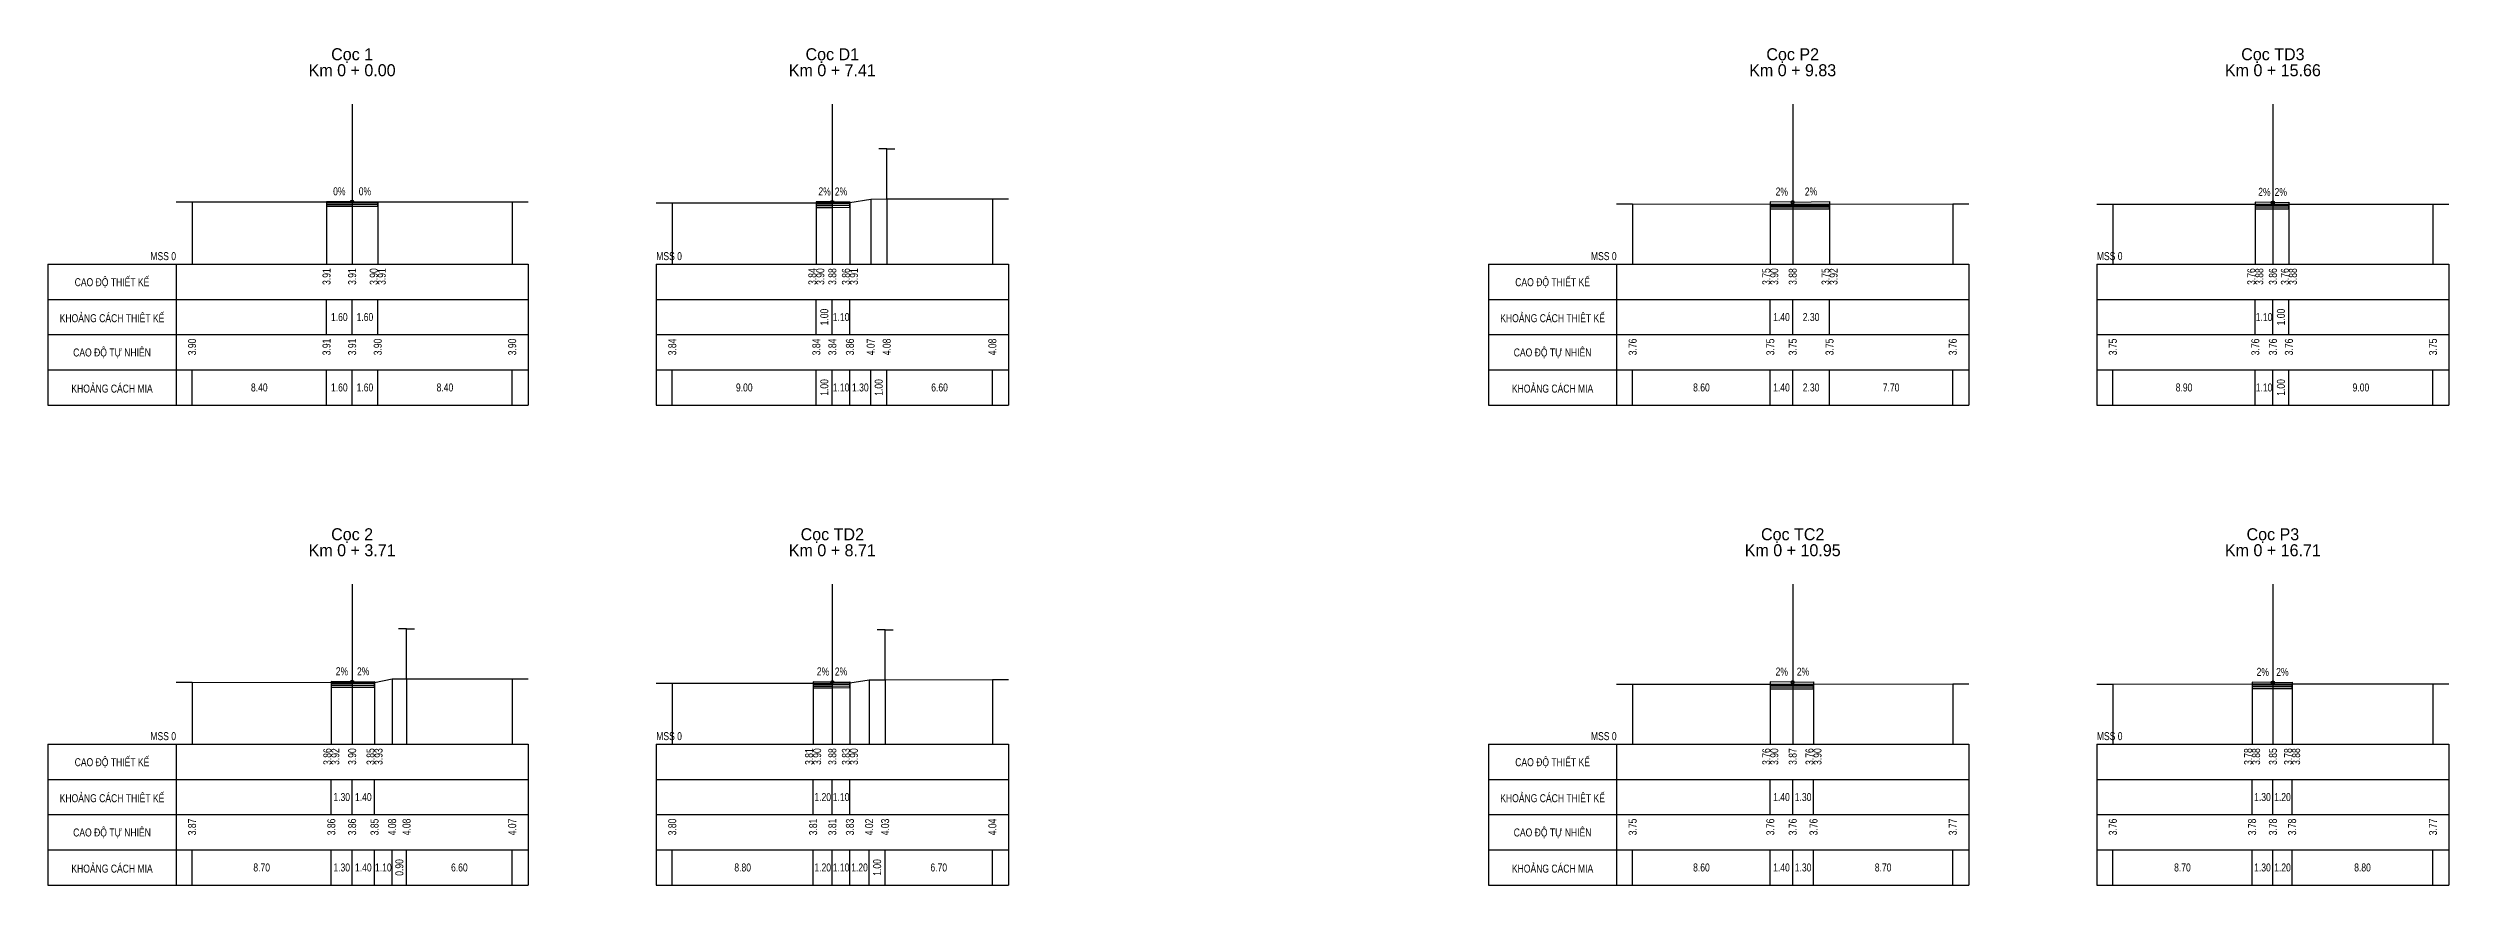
# Model space of a CAD drawing. Header units: inches. Extents: x 245 to 635, y -283 to 90.
# Drawn here: x 244.6 to 394.6, y -282.7 to -230.4 of the extents above; entities that cross this region are included whole.
import ezdxf
from ezdxf.enums import TextEntityAlignment as Align

# ---------------------------------------------------------------- set-up
doc = ezdxf.new("R2010")
doc.units = ezdxf.units.IN
doc.header["$MEASUREMENT"] = 0
for name, color, linetype in [('Bang TN tu nhien', 3, 'Continuous'), ('Dien thiet ke TN', 2, 'Continuous'), ('Duong cu', 8, 'Continuous'), ('Duong do thiet ke', 2, 'Continuous'), ('Duong dong trac ngang tu nhien', 9, 'Continuous'), ('KH_VAT', 8, 'Continuous'), ('Mat duong PD 1', 1, 'Continuous'), ('Taluy', 1, 'Continuous'), ('Trac ngang tu nhien', 3, 'Continuous'), ('TracNgang', 7, 'Continuous')]:
    doc.layers.add(name, color=color, linetype=linetype)
doc.styles.add('BangTN', font='viet buddy.shx', dxfattribs={"width": 0.8})

# ---------------------------------------------------------------- blocks, each defined once
blk = doc.blocks.new('CHIEUDUNGVAT12')
at = {"layer": 'KH_VAT', "color": 1}
for q in [(-2.5, 15.63), (2.5, 15.63)]:
    blk.add_line((0, 15.63), q, dxfattribs=at)
at = {"layer": 'KH_VAT', "color": 7}
blk.add_lwpolyline([(0, 0), (0, 15.63)], dxfattribs=at)
blk = doc.blocks.new('ChieuDungVat4.dwg')
at = {"layer": 'KH_VAT', "color": 1}
blk.add_blockref('CHIEUDUNGVAT12', (0, 0), dxfattribs=at)

msp = doc.modelspace()

# ---------------------------------------------------------------- linework, layer by layer
at = {"layer": 'Bang TN tu nhien', "color": 3}
for p, q in [((263.58, -233.89), (263.58, -243.89)), ((293.58, -233.89), (293.58, -243.89)), ((353.58, -233.89), (353.58, -243.89)), ((383.58, -233.89), (383.58, -243.89)), ((244.58, -243.89), (244.58, -252.69)), ((244.58, -243.89), (274.58, -243.89)), ((252.58, -243.89), (252.58, -252.69)), ((274.58, -243.89), (274.58, -252.69)), ((282.58, -243.89), (282.58, -252.69)), ((282.58, -243.89), (304.58, -243.89)), ((304.58, -243.89), (304.58, -252.69)), ((334.58, -243.89), (334.58, -252.69)), ((334.58, -243.89), (364.58, -243.89)), ((342.58, -243.89), (342.58, -252.69)), ((364.58, -243.89), (364.58, -252.69)), ((372.58, -243.89), (372.58, -252.69)), ((372.58, -243.89), (394.58, -243.89)), ((394.58, -243.89), (394.58, -252.69)), ((244.58, -246.09), (274.58, -246.09)), ((282.58, -246.09), (304.58, -246.09)), ((334.58, -246.09), (364.58, -246.09)), ((372.58, -246.09), (394.58, -246.09)), ((244.58, -248.29), (274.58, -248.29)), ((282.58, -248.29), (304.58, -248.29)), ((334.58, -248.29), (364.58, -248.29)), ((372.58, -248.29), (394.58, -248.29)), ((244.58, -250.49), (274.58, -250.49)), ((282.58, -250.49), (304.58, -250.49)), ((334.58, -250.49), (364.58, -250.49)), ((372.58, -250.49), (394.58, -250.49)), ((244.58, -252.69), (274.58, -252.69)), ((282.58, -252.69), (304.58, -252.69)), ((334.58, -252.69), (364.58, -252.69)), ((372.58, -252.69), (394.58, -252.69)), ((263.58, -263.89), (263.58, -273.89)), ((293.58, -263.89), (293.58, -273.89)), ((353.58, -263.89), (353.58, -273.89)), ((383.58, -263.89), (383.58, -273.89)), ((244.58, -273.89), (244.58, -282.69)), ((244.58, -273.89), (274.58, -273.89)), ((252.58, -273.89), (252.58, -282.69)), ((274.58, -273.89), (274.58, -282.69)), ((282.58, -273.89), (282.58, -282.69)), ((282.58, -273.89), (304.58, -273.89)), ((304.58, -273.89), (304.58, -282.69)), ((334.58, -273.89), (334.58, -282.69)), ((334.58, -273.89), (364.58, -273.89)), ((342.58, -273.89), (342.58, -282.69)), ((364.58, -273.89), (364.58, -282.69)), ((372.58, -273.89), (372.58, -282.69)), ((372.58, -273.89), (394.58, -273.89)), ((394.58, -273.89), (394.58, -282.69)), ((244.58, -276.09), (274.58, -276.09)), ((282.58, -276.09), (304.58, -276.09)), ((334.58, -276.09), (364.58, -276.09)), ((372.58, -276.09), (394.58, -276.09)), ((244.58, -278.29), (274.58, -278.29)), ((282.58, -278.29), (304.58, -278.29)), ((334.58, -278.29), (364.58, -278.29)), ((372.58, -278.29), (394.58, -278.29)), ((244.58, -280.49), (274.58, -280.49)), ((282.58, -280.49), (304.58, -280.49)), ((334.58, -280.49), (364.58, -280.49)), ((372.58, -280.49), (394.58, -280.49)), ((244.58, -282.69), (274.58, -282.69)), ((282.58, -282.69), (304.58, -282.69)), ((334.58, -282.69), (364.58, -282.69)), ((372.58, -282.69), (394.58, -282.69))]:
    msp.add_line(p, q, dxfattribs=at)
at = {"layer": 'Dien thiet ke TN'}
for p, q in [((261.98, -239.98), (261.98, -243.89)), ((261.98, -239.98), (261.98, -243.89)), ((261.98, -239.98), (261.98, -243.89)), ((261.98, -239.98), (261.98, -243.89)), ((261.98, -239.98), (261.98, -243.89)), ((263.58, -239.98), (263.58, -243.89)), ((263.58, -239.98), (263.58, -243.89)), ((265.18, -239.98), (265.18, -243.89)), ((265.18, -239.98), (265.18, -243.89)), ((265.18, -239.98), (265.18, -243.89)), ((265.18, -239.98), (265.18, -243.89)), ((265.18, -239.98), (265.18, -243.89)), ((292.58, -239.98), (292.58, -243.89)), ((292.58, -239.98), (292.58, -243.89)), ((292.58, -239.98), (292.58, -243.89)), ((292.58, -239.98), (292.58, -243.89)), ((292.58, -239.98), (292.58, -243.89)), ((294.68, -239.98), (294.68, -243.89)), ((294.68, -239.98), (294.68, -243.89)), ((294.68, -239.98), (294.68, -243.89)), ((294.68, -239.98), (294.68, -243.89)), ((294.68, -239.98), (294.68, -243.89)), ((352.18, -239.98), (352.18, -243.89)), ((352.18, -239.98), (352.18, -243.89)), ((352.18, -239.98), (352.18, -243.89)), ((352.18, -239.98), (352.18, -243.89)), ((352.18, -239.98), (352.18, -243.89)), ((355.88, -239.96), (355.88, -243.89)), ((355.88, -239.96), (355.88, -243.89)), ((355.88, -239.96), (355.88, -243.89)), ((355.88, -239.96), (355.88, -243.89)), ((355.88, -239.96), (355.88, -243.89)), ((293.58, -240), (293.58, -243.89)), ((293.58, -240), (293.58, -243.89)), ((353.58, -240.01), (353.58, -243.89)), ((353.58, -240.01), (353.58, -243.89)), ((382.48, -240.01), (382.48, -243.89)), ((382.48, -240.01), (382.48, -243.89)), ((382.48, -240.01), (382.48, -243.89)), ((382.48, -240.01), (382.48, -243.89)), ((382.48, -240.01), (382.48, -243.89)), ((383.58, -240.03), (383.58, -243.89)), ((383.58, -240.03), (383.58, -243.89)), ((384.58, -240.01), (384.58, -243.89)), ((384.58, -240.01), (384.58, -243.89)), ((384.58, -240.01), (384.58, -243.89)), ((384.58, -240.01), (384.58, -243.89)), ((384.58, -240.01), (384.58, -243.89)), ((262.28, -269.96), (262.28, -273.89)), ((262.28, -269.96), (262.28, -273.89)), ((262.28, -269.96), (262.28, -273.89)), ((262.28, -269.96), (262.28, -273.89)), ((262.28, -269.96), (262.28, -273.89)), ((263.58, -269.99), (263.58, -273.89)), ((263.58, -269.99), (263.58, -273.89)), ((264.98, -269.96), (264.98, -273.89)), ((264.98, -269.96), (264.98, -273.89)), ((264.98, -269.96), (264.98, -273.89)), ((264.98, -269.96), (264.98, -273.89)), ((264.98, -269.96), (264.98, -273.89)), ((292.38, -269.98), (292.38, -273.89)), ((292.38, -269.98), (292.38, -273.89)), ((292.38, -269.98), (292.38, -273.89)), ((292.38, -269.98), (292.38, -273.89)), ((292.38, -269.98), (292.38, -273.89)), ((294.68, -269.98), (294.68, -273.89)), ((294.68, -269.98), (294.68, -273.89)), ((294.68, -269.98), (294.68, -273.89)), ((294.68, -269.98), (294.68, -273.89)), ((294.68, -269.98), (294.68, -273.89)), ((352.18, -269.99), (352.18, -273.89)), ((352.18, -269.99), (352.18, -273.89)), ((352.18, -269.99), (352.18, -273.89)), ((352.18, -269.99), (352.18, -273.89)), ((352.18, -269.99), (352.18, -273.89)), ((354.88, -269.99), (354.88, -273.89)), ((354.88, -269.99), (354.88, -273.89)), ((354.88, -269.99), (354.88, -273.89)), ((354.88, -269.99), (354.88, -273.89)), ((354.88, -269.99), (354.88, -273.89)), ((293.58, -270.01), (293.58, -273.89)), ((293.58, -270.01), (293.58, -273.89)), ((353.58, -270.01), (353.58, -273.89)), ((353.58, -270.01), (353.58, -273.89)), ((382.28, -270.01), (382.28, -273.89)), ((382.28, -270.01), (382.28, -273.89)), ((382.28, -270.01), (382.28, -273.89)), ((382.28, -270.01), (382.28, -273.89)), ((382.28, -270.01), (382.28, -273.89)), ((383.58, -270.03), (383.58, -273.89)), ((383.58, -270.03), (383.58, -273.89)), ((384.78, -270.01), (384.78, -273.89)), ((384.78, -270.01), (384.78, -273.89)), ((384.78, -270.01), (384.78, -273.89)), ((384.78, -270.01), (384.78, -273.89)), ((384.78, -270.01), (384.78, -273.89))]:
    msp.add_line(p, q, dxfattribs=at)
at = {"layer": 'Duong cu'}
for points in [[(261.98, -239.98), (261.98, -240.27), (263.58, -240.27), (265.18, -240.28), (265.18, -239.99)], [(261.98, -240.05), (263.58, -240.05), (265.18, -240.06)], [(261.98, -240.15), (263.58, -240.15), (265.18, -240.16)], [(292.58, -240.05), (292.58, -240.34), (293.58, -240.34), (294.68, -240.32), (294.68, -240.03)], [(292.58, -240.12), (293.58, -240.12), (294.68, -240.1)], [(292.58, -240.22), (293.58, -240.22), (294.68, -240.2)], [(352.18, -240.14), (352.18, -240.43), (353.58, -240.43), (355.88, -240.43), (355.88, -240.14)], [(352.18, -240.21), (353.58, -240.21), (355.88, -240.21)], [(352.18, -240.31), (353.58, -240.31), (355.88, -240.31)], [(382.48, -240.13), (382.48, -240.42), (383.58, -240.42), (384.58, -240.42), (384.58, -240.13)], [(382.48, -240.2), (383.58, -240.2), (384.58, -240.2)], [(382.48, -240.3), (383.58, -240.3), (384.58, -240.3)], [(262.28, -270.03), (262.28, -270.32), (263.58, -270.32), (264.98, -270.33), (264.98, -270.04)], [(262.28, -270.1), (263.58, -270.1), (264.98, -270.11)], [(262.28, -270.2), (263.58, -270.2), (264.98, -270.21)], [(292.38, -270.08), (292.38, -270.37), (293.58, -270.37), (294.68, -270.35), (294.68, -270.06)], [(292.38, -270.15), (293.58, -270.15), (294.68, -270.13)], [(292.38, -270.25), (293.58, -270.25), (294.68, -270.23)], [(352.18, -270.13), (352.18, -270.42), (353.58, -270.42), (354.88, -270.42), (354.88, -270.13)], [(352.18, -270.2), (353.58, -270.2), (354.88, -270.2)], [(352.18, -270.3), (353.58, -270.3), (354.88, -270.3)], [(382.28, -270.11), (382.28, -270.4), (383.58, -270.4), (384.78, -270.4), (384.78, -270.11)], [(382.28, -270.18), (383.58, -270.18), (384.78, -270.18)], [(382.28, -270.28), (383.58, -270.28), (384.78, -270.28)]]:
    msp.add_lwpolyline(points, dxfattribs=at)
at = {"layer": 'Duong do thiet ke', "color": 1}
for centre in [(263.58, -239.98), (293.58, -240), (353.58, -240.01), (383.58, -240.03), (263.58, -269.99), (293.58, -270.01), (353.58, -270.01), (383.58, -270.03)]:
    msp.add_circle(centre, 0.1, dxfattribs=at)
at = {"layer": 'Duong dong trac ngang tu nhien', "color": 8}
for p, q in [((253.58, -239.98), (253.58, -243.89)), ((261.98, -239.98), (261.98, -243.89)), ((263.58, -239.98), (263.58, -243.89)), ((265.18, -239.99), (265.18, -243.89)), ((273.58, -239.99), (273.58, -243.89)), ((295.98, -239.82), (295.98, -243.89)), ((296.98, -239.81), (296.98, -243.89)), ((303.58, -239.81), (303.58, -243.89)), ((283.58, -240.05), (283.58, -243.89)), ((292.58, -240.05), (292.58, -243.89)), ((293.58, -240.05), (293.58, -243.89)), ((294.68, -240.03), (294.68, -243.89)), ((343.58, -240.12), (343.58, -243.89)), ((352.18, -240.14), (352.18, -243.89)), ((353.58, -240.14), (353.58, -243.89)), ((355.88, -240.14), (355.88, -243.89)), ((363.58, -240.12), (363.58, -243.89)), ((373.58, -240.13), (373.58, -243.89)), ((382.48, -240.13), (382.48, -243.89)), ((383.58, -240.13), (383.58, -243.89)), ((384.58, -240.13), (384.58, -243.89)), ((393.58, -240.13), (393.58, -243.89)), ((266.08, -269.81), (266.08, -273.89)), ((266.98, -269.81), (266.98, -273.89)), ((273.58, -269.81), (273.58, -273.89)), ((295.88, -269.87), (295.88, -273.89)), ((296.88, -269.86), (296.88, -273.89)), ((303.58, -269.85), (303.58, -273.89)), ((253.58, -270.01), (253.58, -273.89)), ((262.28, -270.03), (262.28, -273.89)), ((263.58, -270.03), (263.58, -273.89)), ((264.98, -270.04), (264.98, -273.89)), ((283.58, -270.08), (283.58, -273.89)), ((292.38, -270.08), (292.38, -273.89)), ((293.58, -270.08), (293.58, -273.89)), ((294.68, -270.06), (294.68, -273.89)), ((343.58, -270.13), (343.58, -273.89)), ((352.18, -270.13), (352.18, -273.89)), ((353.58, -270.13), (353.58, -273.89)), ((354.88, -270.13), (354.88, -273.89)), ((363.58, -270.12), (363.58, -273.89)), ((373.58, -270.13), (373.58, -273.89)), ((382.28, -270.11), (382.28, -273.89)), ((383.58, -270.11), (383.58, -273.89)), ((384.78, -270.11), (384.78, -273.89)), ((393.58, -270.11), (393.58, -273.89))]:
    msp.add_line(p, q, dxfattribs=at)
at = {"layer": 'Mat duong PD 1'}
for points in [[(263.58, -239.98), (261.98, -239.98)], [(263.58, -239.98), (265.18, -239.98)], [(293.58, -240), (292.58, -239.98)], [(293.58, -240), (294.68, -239.98)], [(353.58, -240.01), (352.18, -239.98)], [(353.58, -240.01), (355.88, -239.96)], [(383.58, -240.03), (382.48, -240.01)], [(383.58, -240.03), (384.58, -240.01)], [(263.58, -269.99), (262.28, -269.96)], [(263.58, -269.99), (264.98, -269.96)], [(293.58, -270.01), (292.38, -269.98)], [(293.58, -270.01), (294.68, -269.98)], [(353.58, -270.01), (352.18, -269.99)], [(353.58, -270.01), (354.88, -269.99)], [(383.58, -270.03), (382.28, -270.01)], [(383.58, -270.03), (384.78, -270.01)]]:
    msp.add_lwpolyline(points, dxfattribs=at)
at = {"layer": 'Taluy'}
for points in [[(261.98, -239.98), (261.98, -239.98)], [(265.18, -239.98), (265.18, -239.99), (265.18, -239.99)], [(292.58, -239.98), (292.58, -240.05), (292.58, -240.05)], [(294.68, -239.98), (294.68, -240.03), (294.68, -240.03)], [(352.18, -239.98), (352.18, -240.14), (352.18, -240.14)], [(355.88, -239.96), (355.88, -240.14), (355.88, -240.14)], [(382.48, -240.01), (382.48, -240.13), (382.48, -240.13)], [(384.58, -240.01), (384.58, -240.13), (384.58, -240.13)], [(262.28, -269.96), (262.28, -270.03), (262.28, -270.03)], [(264.98, -269.96), (264.98, -270.04), (264.98, -270.04)], [(292.38, -269.98), (292.38, -270.08), (292.38, -270.08)], [(294.68, -269.98), (294.68, -270.06), (294.68, -270.06)], [(352.18, -269.99), (352.18, -270.13), (352.18, -270.13)], [(354.88, -269.99), (354.88, -270.13), (354.88, -270.13)], [(382.28, -270.01), (382.28, -270.11), (382.28, -270.11)], [(384.78, -270.01), (384.78, -270.11), (384.78, -270.11)]]:
    msp.add_lwpolyline(points, dxfattribs=at)
at = {"layer": 'Trac ngang tu nhien', "color": 3}
for points in [[(252.58, -239.98), (253.58, -239.98), (261.98, -239.98), (263.58, -239.98), (265.18, -239.99), (273.58, -239.99), (274.58, -239.99)], [(282.58, -240.05), (283.58, -240.05), (292.58, -240.05), (293.58, -240.05), (294.68, -240.03), (295.98, -239.82), (296.98, -239.81), (303.58, -239.81), (304.58, -239.81)], [(342.58, -240.12), (343.58, -240.12), (352.18, -240.14), (353.58, -240.14), (355.88, -240.14), (363.58, -240.12), (364.58, -240.12)], [(372.58, -240.13), (373.58, -240.13), (382.48, -240.13), (383.58, -240.13), (384.58, -240.13), (393.58, -240.13), (394.58, -240.13)], [(252.58, -270.01), (253.58, -270.01), (262.28, -270.03), (263.58, -270.03), (264.98, -270.04), (266.08, -269.81), (266.98, -269.81), (273.58, -269.81), (274.58, -269.81)], [(282.58, -270.08), (283.58, -270.08), (292.38, -270.08), (293.58, -270.08), (294.68, -270.06), (295.88, -269.87), (296.88, -269.86), (303.58, -269.85), (304.58, -269.84)], [(342.58, -270.13), (343.58, -270.13), (352.18, -270.13), (353.58, -270.13), (354.88, -270.13), (363.58, -270.12), (364.58, -270.12)], [(372.58, -270.13), (373.58, -270.13), (382.28, -270.11), (383.58, -270.11), (384.78, -270.11), (393.58, -270.11), (394.58, -270.11)]]:
    msp.add_lwpolyline(points, dxfattribs=at)
at = {"layer": 'TracNgang', "color": 2}
for p, q in [((261.98, -248.29), (261.98, -246.09)), ((263.58, -248.29), (263.58, -246.09)), ((265.18, -248.29), (265.18, -246.09)), ((292.58, -248.29), (292.58, -246.09)), ((293.58, -248.29), (293.58, -246.09)), ((294.68, -248.29), (294.68, -246.09)), ((352.18, -248.29), (352.18, -246.09)), ((353.58, -248.29), (353.58, -246.09)), ((355.88, -248.29), (355.88, -246.09)), ((382.48, -248.29), (382.48, -246.09)), ((383.58, -248.29), (383.58, -246.09)), ((384.58, -248.29), (384.58, -246.09)), ((262.28, -278.29), (262.28, -276.09)), ((263.58, -278.29), (263.58, -276.09)), ((264.98, -278.29), (264.98, -276.09)), ((292.38, -278.29), (292.38, -276.09)), ((293.58, -278.29), (293.58, -276.09)), ((294.68, -278.29), (294.68, -276.09)), ((352.18, -278.29), (352.18, -276.09)), ((353.58, -278.29), (353.58, -276.09)), ((354.88, -278.29), (354.88, -276.09)), ((382.28, -278.29), (382.28, -276.09)), ((383.58, -278.29), (383.58, -276.09)), ((384.78, -278.29), (384.78, -276.09))]:
    msp.add_line(p, q, dxfattribs=at)
at = {"layer": 'TracNgang', "color": 3}
for p, q in [((253.58, -252.69), (253.58, -250.49)), ((261.98, -252.69), (261.98, -250.49)), ((263.58, -252.69), (263.58, -250.49)), ((265.18, -252.69), (265.18, -250.49)), ((273.58, -252.69), (273.58, -250.49)), ((283.58, -252.69), (283.58, -250.49)), ((292.58, -252.69), (292.58, -250.49)), ((293.58, -252.69), (293.58, -250.49)), ((294.68, -252.69), (294.68, -250.49)), ((295.98, -252.69), (295.98, -250.49)), ((296.98, -252.69), (296.98, -250.49)), ((303.58, -252.69), (303.58, -250.49)), ((343.58, -252.69), (343.58, -250.49)), ((352.18, -252.69), (352.18, -250.49)), ((353.58, -252.69), (353.58, -250.49)), ((355.88, -252.69), (355.88, -250.49)), ((363.58, -252.69), (363.58, -250.49)), ((373.58, -252.69), (373.58, -250.49)), ((382.48, -252.69), (382.48, -250.49)), ((383.58, -252.69), (383.58, -250.49)), ((384.58, -252.69), (384.58, -250.49)), ((393.58, -252.69), (393.58, -250.49)), ((253.58, -282.69), (253.58, -280.49)), ((262.28, -282.69), (262.28, -280.49)), ((263.58, -282.69), (263.58, -280.49)), ((264.98, -282.69), (264.98, -280.49)), ((266.08, -282.69), (266.08, -280.49)), ((266.98, -282.69), (266.98, -280.49)), ((273.58, -282.69), (273.58, -280.49)), ((283.58, -282.69), (283.58, -280.49)), ((292.38, -282.69), (292.38, -280.49)), ((293.58, -282.69), (293.58, -280.49)), ((294.68, -282.69), (294.68, -280.49)), ((295.88, -282.69), (295.88, -280.49)), ((296.88, -282.69), (296.88, -280.49)), ((303.58, -282.69), (303.58, -280.49)), ((343.58, -282.69), (343.58, -280.49)), ((352.18, -282.69), (352.18, -280.49)), ((353.58, -282.69), (353.58, -280.49)), ((354.88, -282.69), (354.88, -280.49)), ((363.58, -282.69), (363.58, -280.49)), ((373.58, -282.69), (373.58, -280.49)), ((382.28, -282.69), (382.28, -280.49)), ((383.58, -282.69), (383.58, -280.49)), ((384.78, -282.69), (384.78, -280.49)), ((393.58, -282.69), (393.58, -280.49))]:
    msp.add_line(p, q, dxfattribs=at)

# ---------------------------------------------------------------- block references
at = {"color": 3, "xscale": 0.2, "yscale": 0.2, "zscale": 0.2}
for p in [(296.98, -239.81), (266.98, -269.81), (296.88, -269.86)]:
    msp.add_blockref('ChieuDungVat4.dwg', p, dxfattribs=at)

# ---------------------------------------------------------------- texts
at = {"layer": 'Bang TN tu nhien', "color": 3, "style": 'BangTN', "width": 0.8}
for s, p in [('CAO ĐỘ THIẾT KẾ', (248.58, -244.99)), ('CAO ĐỘ THIẾT KẾ', (338.58, -244.99)), ('KHOẢNG CÁCH THIÊT KẾ', (248.58, -247.19)), ('KHOẢNG CÁCH THIÊT KẾ', (338.58, -247.19)), ('CAO ĐỘ TỰ NHIÊN', (248.58, -249.39)), ('CAO ĐỘ TỰ NHIÊN', (338.58, -249.39)), ('KHOẢNG CÁCH MIA', (248.58, -251.59)), ('KHOẢNG CÁCH MIA', (338.58, -251.59)), ('CAO ĐỘ THIẾT KẾ', (248.58, -274.99)), ('CAO ĐỘ THIẾT KẾ', (338.58, -274.99)), ('KHOẢNG CÁCH THIÊT KẾ', (248.58, -277.19)), ('KHOẢNG CÁCH THIÊT KẾ', (338.58, -277.19)), ('CAO ĐỘ TỰ NHIÊN', (248.58, -279.39)), ('CAO ĐỘ TỰ NHIÊN', (338.58, -279.39)), ('KHOẢNG CÁCH MIA', (248.58, -281.59)), ('KHOẢNG CÁCH MIA', (338.58, -281.59))]:
    msp.add_text(s, height=0.5, dxfattribs=at).set_placement(p, align=Align.MIDDLE)
at = {"layer": 'Dien thiet ke TN', "color": 2, "style": 'BangTN', "width": 0.8}
for p in [(262.78, -239.73), (264.38, -239.73)]:
    msp.add_text('0%', height=0.5, dxfattribs=at).set_placement(p, align=Align.BOTTOM_CENTER)
for rotation, p in [(358.8542, (293.09, -239.74)), (1.1458, (294.13, -239.74)), (358.8542, (352.89, -239.75)), (1.1458, (354.73, -239.74)), (358.8542, (383.04, -239.77)), (1.1458, (384.08, -239.77)), (358.8542, (262.94, -269.73)), (1.1458, (264.28, -269.73)), (358.8542, (292.99, -269.74)), (1.1458, (294.13, -269.74)), (358.8542, (352.89, -269.75)), (1.1458, (354.23, -269.75)), (358.8542, (382.94, -269.77)), (1.1458, (384.18, -269.77))]:
    msp.add_text('2%', height=0.5, rotation=rotation, dxfattribs=at).set_placement(p, align=Align.BOTTOM_CENTER)
at = {"layer": 'Trac ngang tu nhien', "color": 3, "style": 'BangTN'}
for s, p in [('Cọc 1', (263.58, -231.14)), ('Cọc D1', (293.58, -231.14)), ('Cọc P2', (353.58, -231.14)), ('Cọc TD3', (383.58, -231.14)), ('Km 0 + 0.00', (263.58, -232.14)), ('Km 0 + 7.41', (293.58, -232.14)), ('Km 0 + 9.83', (353.58, -232.14)), ('Km 0 + 15.66', (383.58, -232.14)), ('Cọc 2', (263.58, -261.14)), ('Cọc TD2', (293.58, -261.14)), ('Cọc TC2', (353.58, -261.14)), ('Cọc P3', (383.58, -261.14)), ('Km 0 + 3.71', (263.58, -262.14)), ('Km 0 + 8.71', (293.58, -262.14)), ('Km 0 + 10.95', (353.58, -262.14)), ('Km 0 + 16.71', (383.58, -262.14))]:
    msp.add_text(s, height=0.75, dxfattribs=at).set_placement(p, align=Align.CENTER)
at = {"layer": 'Trac ngang tu nhien', "color": 3, "char_height": 0.5, "style": 'BangTN'}
for insert, attachment_point in [((252.58, -243.64), 9), ((282.58, -243.64), 7), ((342.58, -243.64), 9), ((372.58, -243.64), 7), ((252.58, -273.64), 9), ((282.58, -273.64), 7), ((342.58, -273.64), 9), ((372.58, -273.64), 7)]:
    msp.add_mtext('MSS 0', dxfattribs=dict(at, insert=insert, attachment_point=attachment_point))
at = {"layer": 'TracNgang', "color": 2, "style": 'BangTN', "width": 0.8}
for s, p in [('3.91', (261.98, -244.14)), ('3.91', (263.58, -244.14)), ('3.90', (264.93, -244.14)), ('3.91', (265.43, -244.14)), ('3.84', (292.33, -244.14)), ('3.90', (292.83, -244.14)), ('3.88', (293.58, -244.14)), ('3.86', (294.43, -244.14)), ('3.91', (294.93, -244.14)), ('3.75', (351.93, -244.14)), ('3.90', (352.43, -244.14)), ('3.88', (353.58, -244.14)), ('3.75', (355.63, -244.14)), ('3.92', (356.13, -244.14)), ('3.76', (382.23, -244.14)), ('3.88', (382.73, -244.14)), ('3.86', (383.58, -244.14)), ('3.76', (384.33, -244.14)), ('3.88', (384.83, -244.14)), ('3.86', (262.03, -274.14)), ('3.92', (262.53, -274.14)), ('3.90', (263.58, -274.14)), ('3.85', (264.73, -274.14)), ('3.93', (265.23, -274.14)), ('3.81', (292.13, -274.14)), ('3.90', (292.63, -274.14)), ('3.88', (293.58, -274.14)), ('3.83', (294.43, -274.14)), ('3.90', (294.93, -274.14)), ('3.76', (351.93, -274.14)), ('3.90', (352.43, -274.14)), ('3.87', (353.58, -274.14)), ('3.76', (354.63, -274.14)), ('3.90', (355.13, -274.14)), ('3.78', (382.03, -274.14)), ('3.88', (382.53, -274.14)), ('3.85', (383.58, -274.14)), ('3.78', (384.53, -274.14)), ('3.88', (385.03, -274.14))]:
    msp.add_text(s, height=0.5, rotation=90, dxfattribs=at).set_placement(p, align=Align.MIDDLE_RIGHT)
for s, p in [('1.60', (262.78, -247.19)), ('1.60', (264.38, -247.19)), ('1.10', (294.13, -247.19)), ('1.40', (352.88, -247.19)), ('2.30', (354.73, -247.19)), ('1.10', (383.03, -247.19)), ('1.30', (262.93, -277.19)), ('1.40', (264.28, -277.19)), ('1.20', (292.98, -277.19)), ('1.10', (294.13, -277.19)), ('1.40', (352.88, -277.19)), ('1.30', (354.23, -277.19)), ('1.30', (382.93, -277.19)), ('1.20', (384.18, -277.19))]:
    msp.add_text(s, height=0.5, dxfattribs=at).set_placement(p, align=Align.MIDDLE)
for p in [(293.08, -247.19), (384.08, -247.19)]:
    msp.add_text('1.00', height=0.5, rotation=90, dxfattribs=at).set_placement(p, align=Align.MIDDLE)
at = {"layer": 'TracNgang', "color": 3, "style": 'BangTN', "width": 0.8}
for s, p in [('3.90', (253.58, -248.54)), ('3.91', (261.98, -248.54)), ('3.91', (263.58, -248.54)), ('3.90', (265.18, -248.54)), ('3.90', (273.58, -248.54)), ('3.84', (283.58, -248.54)), ('3.84', (292.58, -248.54)), ('3.84', (293.58, -248.54)), ('3.86', (294.68, -248.54)), ('4.07', (295.98, -248.54)), ('4.08', (296.98, -248.54)), ('4.08', (303.58, -248.54)), ('3.76', (343.58, -248.54)), ('3.75', (352.18, -248.54)), ('3.75', (353.58, -248.54)), ('3.75', (355.88, -248.54)), ('3.76', (363.58, -248.54)), ('3.75', (373.58, -248.54)), ('3.76', (382.48, -248.54)), ('3.76', (383.58, -248.54)), ('3.76', (384.58, -248.54)), ('3.75', (393.58, -248.54)), ('3.87', (253.58, -278.54)), ('3.86', (262.28, -278.54)), ('3.86', (263.58, -278.54)), ('3.85', (264.98, -278.54)), ('4.08', (266.08, -278.54)), ('4.08', (266.98, -278.54)), ('4.07', (273.58, -278.54)), ('3.80', (283.58, -278.54)), ('3.81', (292.38, -278.54)), ('3.81', (293.58, -278.54)), ('3.83', (294.68, -278.54)), ('4.02', (295.88, -278.54)), ('4.03', (296.88, -278.54)), ('4.04', (303.58, -278.54)), ('3.75', (343.58, -278.54)), ('3.76', (352.18, -278.54)), ('3.76', (353.58, -278.54)), ('3.76', (354.88, -278.54)), ('3.77', (363.58, -278.54)), ('3.76', (373.58, -278.54)), ('3.78', (382.28, -278.54)), ('3.78', (383.58, -278.54)), ('3.78', (384.78, -278.54)), ('3.77', (393.58, -278.54))]:
    msp.add_text(s, height=0.5, rotation=90, dxfattribs=at).set_placement(p, align=Align.MIDDLE_RIGHT)
for s, p in [('8.40', (257.78, -251.59)), ('1.60', (262.78, -251.59)), ('1.60', (264.38, -251.59)), ('8.40', (269.38, -251.59)), ('9.00', (288.08, -251.59)), ('1.10', (294.13, -251.59)), ('1.30', (295.33, -251.59)), ('6.60', (300.28, -251.59)), ('8.60', (347.88, -251.59)), ('1.40', (352.88, -251.59)), ('2.30', (354.73, -251.59)), ('7.70', (359.73, -251.59)), ('8.90', (378.03, -251.59)), ('1.10', (383.03, -251.59)), ('9.00', (389.08, -251.59)), ('8.70', (257.93, -281.59)), ('1.30', (262.93, -281.59)), ('1.40', (264.28, -281.59)), ('1.10', (265.53, -281.59)), ('6.60', (270.28, -281.59)), ('8.80', (287.98, -281.59)), ('1.20', (292.98, -281.59)), ('1.10', (294.13, -281.59)), ('1.20', (295.28, -281.59)), ('6.70', (300.23, -281.59)), ('8.60', (347.88, -281.59)), ('1.40', (352.88, -281.59)), ('1.30', (354.23, -281.59)), ('8.70', (359.23, -281.59)), ('8.70', (377.93, -281.59)), ('1.30', (382.93, -281.59)), ('1.20', (384.18, -281.59)), ('8.80', (389.18, -281.59))]:
    msp.add_text(s, height=0.5, dxfattribs=at).set_placement(p, align=Align.MIDDLE)
for s, p in [('1.00', (293.08, -251.59)), ('1.00', (296.48, -251.59)), ('1.00', (384.08, -251.59)), ('0.90', (266.53, -281.59)), ('1.00', (296.38, -281.59))]:
    msp.add_text(s, height=0.5, rotation=90, dxfattribs=at).set_placement(p, align=Align.MIDDLE)

doc.saveas('drawing.dxf')
